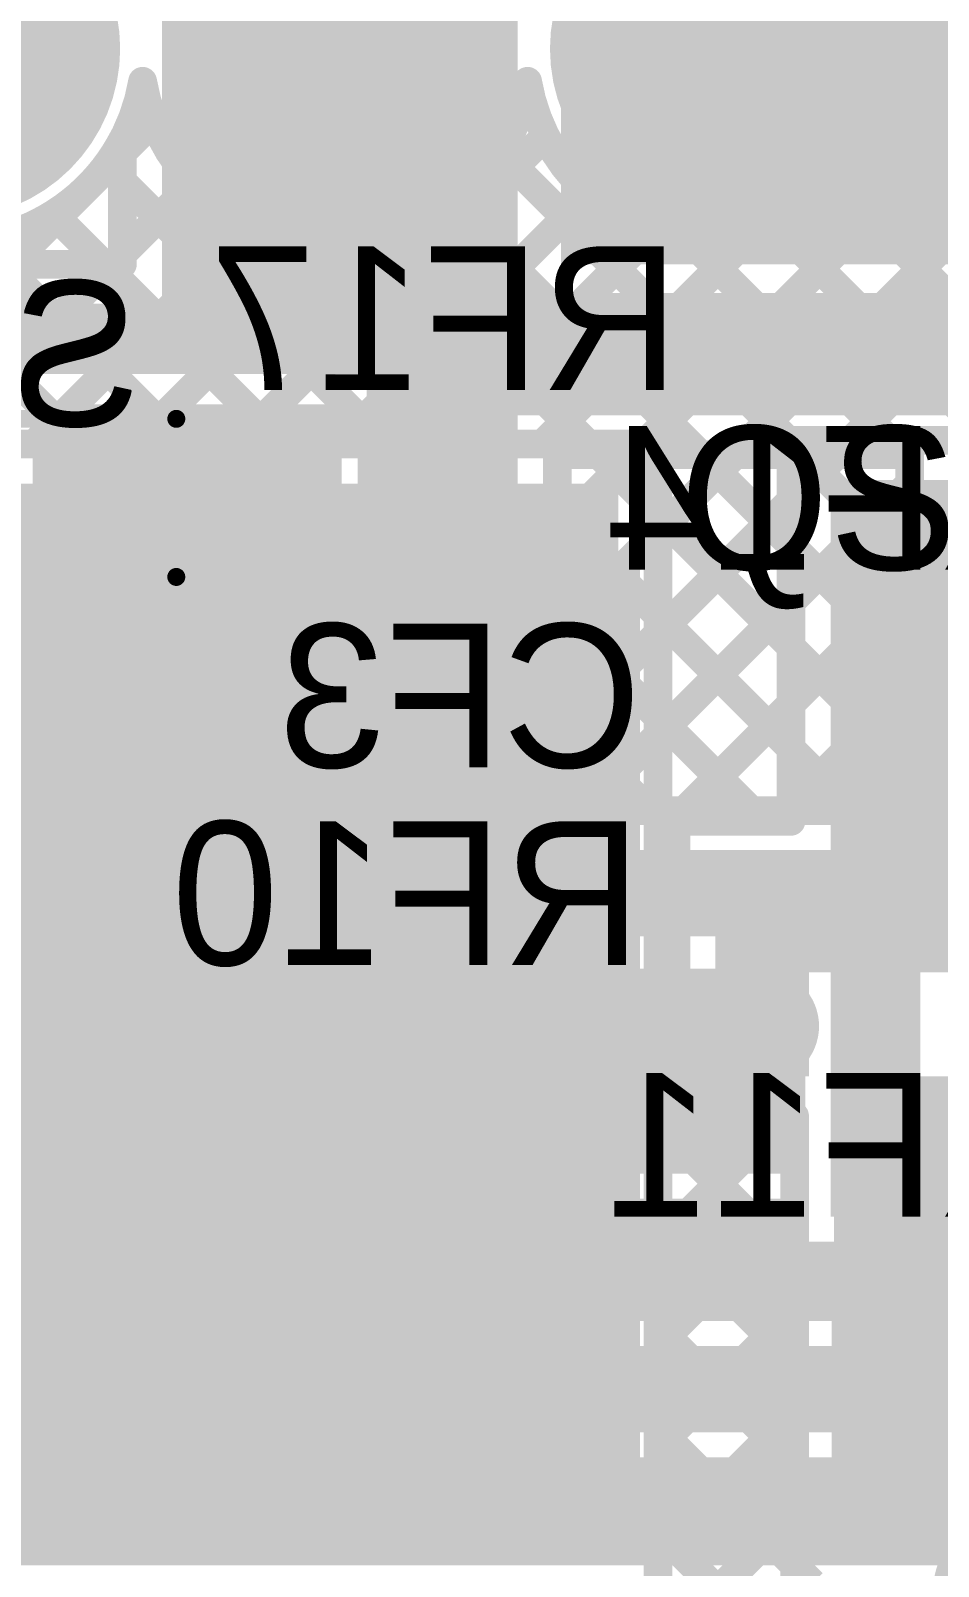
# Model space of a CAD drawing. Header units: millimetres. Extents: x 3.06 to 5.82, y 1.29 to 3.84.
# Drawn here: x 3.7545 to 4.007, y 1.8027 to 2.23 of the extents above; entities that cross this region are included whole.
import ezdxf

# ---------------------------------------------------------------- set-up
doc = ezdxf.new("R2010")
doc.units = ezdxf.units.MM
doc.header["$MEASUREMENT"] = 0
for name, color, linetype in [('BottomLayer', 5, 'Continuous'), ('BottomOverlay', 54, 'Continuous'), ('BottomPaste', 16, 'Continuous'), ('BottomSolder', 6, 'Continuous'), ('MultiLayer', 9, 'Continuous'), ('PadHoleLayer', 156, 'Continuous'), ('TopLayer', 1, 'Continuous'), ('TopOverlay', 2, 'Continuous'), ('TopPaste', 8, 'Continuous'), ('TopSolder', 216, 'Continuous'), ('ViaHoleLayer', 16, 'Continuous')]:
    doc.layers.add(name, color=color, linetype=linetype)

# ---------------------------------------------------------------- blocks, each defined once
blk = doc.blocks.new('750312723_16')
at = {"layer": 'BottomLayer', "const_width": 0.04331}
for points in [[(-0.02165, -0.21417, 1), (0.02165, -0.21417, 1)], [(-0.02165, -0.32126, 1), (0.02165, -0.32126, 1)], [(-0.02165, -0.42835, 1), (0.02165, -0.42835, 1)]]:
    blk.add_lwpolyline(points, format="xyb", close=True, dxfattribs=at)
at = {"layer": 'BottomSolder', "const_width": 0.04731}
for points in [[(-0.02365, -0.21417, 1), (0.02365, -0.21417, 1)], [(-0.02365, -0.32126, 1), (0.02365, -0.32126, 1)], [(-0.02365, -0.42835, 1), (0.02365, -0.42835, 1)]]:
    blk.add_lwpolyline(points, format="xyb", close=True, dxfattribs=at)
at = {"layer": 'MultiLayer', "const_width": 0.04331}
for points in [[(-0.02165, -0.21417, 1), (0.02165, -0.21417, 1)], [(-0.02165, -0.32126, 1), (0.02165, -0.32126, 1)], [(-0.02165, -0.42835, 1), (0.02165, -0.42835, 1)]]:
    blk.add_lwpolyline(points, format="xyb", close=True, dxfattribs=at)
at = {"layer": 'PadHoleLayer', "const_width": 0.02303}
for points in [[(-0.01152, -0.21417, 1), (0.01152, -0.21417, 1)], [(-0.01152, -0.32126, 1), (0.01152, -0.32126, 1)], [(-0.01152, -0.42835, 1), (0.01152, -0.42835, 1)]]:
    blk.add_lwpolyline(points, format="xyb", close=True, dxfattribs=at)
at = {"layer": 'TopLayer', "const_width": 0.04331}
for points in [[(-0.02165, -0.21417, 1), (0.02165, -0.21417, 1)], [(-0.02165, -0.32126, 1), (0.02165, -0.32126, 1)], [(-0.02165, -0.42835, 1), (0.02165, -0.42835, 1)]]:
    blk.add_lwpolyline(points, format="xyb", close=True, dxfattribs=at)
at = {"layer": 'TopOverlay', "const_width": 0.01}
for points in [[(-0.0855, 0.056), (-0.0855, -0.484)], [(-0.0855, -0.484), (0.6895, -0.484)]]:
    blk.add_lwpolyline(points, dxfattribs=at)
at = {"layer": 'TopOverlay', "const_width": 0.005}
blk.add_lwpolyline([(-0.088, -0.484, 1), (-0.083, -0.484, 1)], format="xyb", close=True, dxfattribs=at)
blk.add_lwpolyline([(-0.088, -0.484, 1), (-0.083, -0.484, 1)], format="xyb", close=True, dxfattribs=at)
at = {"layer": 'TopSolder', "const_width": 0.04731}
for points in [[(-0.02365, -0.21417, 1), (0.02365, -0.21417, 1)], [(-0.02365, -0.32126, 1), (0.02365, -0.32126, 1)], [(-0.02365, -0.42835, 1), (0.02365, -0.42835, 1)]]:
    blk.add_lwpolyline(points, format="xyb", close=True, dxfattribs=at)
blk = doc.blocks.new('S______B______B_17')
at = {"layer": 'BottomLayer'}
for points in [[(-0.045, 0.0175), (-0.045, -0.0175), (-0.015, 0.0175), (-0.015, -0.0175)], [(0.015, 0.0175), (0.015, -0.0175), (0.045, 0.0175), (0.045, -0.0175)]]:
    blk.add_solid(points, dxfattribs=at)
at = {"layer": 'BottomOverlay', "const_width": 0.005}
for points in [[(-0.05, -0.022), (-0.05, 0.022)], [(-0.05, 0.022), (0.05, 0.022)], [(0.05, -0.022), (0.05, 0.022)], [(-0.05, -0.022), (0.05, -0.022)]]:
    blk.add_lwpolyline(points, dxfattribs=at)
at = {"layer": 'BottomOverlay', "const_width": 0.0025}
for points in [[(-0.05125, 0.022, 1), (-0.04875, 0.022, 1)], [(-0.05125, 0.022, 1), (-0.04875, 0.022, 1)], [(0.04875, 0.022, 1), (0.05125, 0.022, 1)], [(0.04875, 0.022, 1), (0.05125, 0.022, 1)], [(-0.05125, -0.022, 1), (-0.04875, -0.022, 1)], [(-0.05125, -0.022, 1), (-0.04875, -0.022, 1)], [(0.04875, -0.022, 1), (0.05125, -0.022, 1)], [(0.04875, -0.022, 1), (0.05125, -0.022, 1)]]:
    blk.add_lwpolyline(points, format="xyb", close=True, dxfattribs=at)
at = {"layer": 'BottomPaste'}
for points in [[(-0.045, 0.0175), (-0.045, -0.0175), (-0.015, 0.0175), (-0.015, -0.0175)], [(0.015, 0.0175), (0.015, -0.0175), (0.045, 0.0175), (0.045, -0.0175)]]:
    blk.add_solid(points, dxfattribs=at)
at = {"layer": 'BottomSolder'}
for points in [[(-0.049, 0.0215), (-0.049, -0.0215), (-0.011, 0.0215), (-0.011, -0.0215)], [(0.011, 0.0215), (0.011, -0.0215), (0.049, 0.0215), (0.049, -0.0215)]]:
    blk.add_solid(points, dxfattribs=at)
at = {"layer": 'BottomOverlay', "text_generation_flag": 2}
blk.add_text('SBxx', height=0.04, dxfattribs=at).set_placement((0.04, 0.02043))
blk = doc.blocks.new('R__0402_B_21')
at = {"layer": 'BottomLayer'}
for points in [[(-0.0275, 0.0125), (-0.0275, -0.0125), (-0.0095, 0.0125), (-0.0095, -0.0125)], [(0.0095, 0.0125), (0.0095, -0.0125), (0.0275, 0.0125), (0.0275, -0.0125)]]:
    blk.add_solid(points, dxfattribs=at)
at = {"layer": 'BottomOverlay', "const_width": 0.01}
for points in [[(-0.034, 0.019), (0.034, 0.019)], [(-0.034, -0.019), (-0.034, 0.019)], [(0.034, -0.019), (0.034, 0.019)], [(-0.034, -0.019), (0.034, -0.019)]]:
    blk.add_lwpolyline(points, dxfattribs=at)
at = {"layer": 'BottomOverlay', "const_width": 0.005}
for points in [[(-0.0365, 0.019, 1), (-0.0315, 0.019, 1)], [(-0.0365, 0.019, 1), (-0.0315, 0.019, 1)], [(0.0315, 0.019, 1), (0.0365, 0.019, 1)], [(0.0315, 0.019, 1), (0.0365, 0.019, 1)], [(-0.0365, -0.019, 1), (-0.0315, -0.019, 1)], [(-0.0365, -0.019, 1), (-0.0315, -0.019, 1)], [(0.0315, -0.019, 1), (0.0365, -0.019, 1)], [(0.0315, -0.019, 1), (0.0365, -0.019, 1)]]:
    blk.add_lwpolyline(points, format="xyb", close=True, dxfattribs=at)
at = {"layer": 'BottomPaste'}
for points in [[(-0.0275, 0.0125), (-0.0275, -0.0125), (-0.0095, 0.0125), (-0.0095, -0.0125)], [(0.0095, 0.0125), (0.0095, -0.0125), (0.0275, 0.0125), (0.0275, -0.0125)]]:
    blk.add_solid(points, dxfattribs=at)
at = {"layer": 'BottomSolder'}
for points in [[(-0.0315, 0.0165), (-0.0315, -0.0165), (-0.0055, 0.0165), (-0.0055, -0.0165)], [(0.0055, 0.0165), (0.0055, -0.0165), (0.0315, 0.0165), (0.0315, -0.0165)]]:
    blk.add_solid(points, dxfattribs=at)
blk = doc.blocks.new('R__0402_B_28')
at = {"layer": 'BottomLayer'}
for points in [[(-0.0275, 0.0125), (-0.0275, -0.0125), (-0.0095, 0.0125), (-0.0095, -0.0125)], [(0.0095, 0.0125), (0.0095, -0.0125), (0.0275, 0.0125), (0.0275, -0.0125)]]:
    blk.add_solid(points, dxfattribs=at)
at = {"layer": 'BottomOverlay', "const_width": 0.01}
for points in [[(0.034, 0.019), (-0.034, 0.019)], [(-0.034, 0.019), (-0.034, -0.019)], [(0.034, 0.019), (0.034, -0.019)], [(0.034, -0.019), (-0.034, -0.019)]]:
    blk.add_lwpolyline(points, dxfattribs=at)
at = {"layer": 'BottomOverlay', "const_width": 0.005}
for points in [[(-0.0365, 0.019, 1), (-0.0315, 0.019, 1)], [(-0.0365, 0.019, 1), (-0.0315, 0.019, 1)], [(0.0315, 0.019, 1), (0.0365, 0.019, 1)], [(0.0315, 0.019, 1), (0.0365, 0.019, 1)], [(-0.0365, -0.019, 1), (-0.0315, -0.019, 1)], [(-0.0365, -0.019, 1), (-0.0315, -0.019, 1)], [(0.0315, -0.019, 1), (0.0365, -0.019, 1)], [(0.0315, -0.019, 1), (0.0365, -0.019, 1)]]:
    blk.add_lwpolyline(points, format="xyb", close=True, dxfattribs=at)
at = {"layer": 'BottomPaste'}
for points in [[(-0.0275, 0.0125), (-0.0275, -0.0125), (-0.0095, 0.0125), (-0.0095, -0.0125)], [(0.0095, 0.0125), (0.0095, -0.0125), (0.0275, 0.0125), (0.0275, -0.0125)]]:
    blk.add_solid(points, dxfattribs=at)
at = {"layer": 'BottomSolder'}
for points in [[(-0.0315, 0.0165), (-0.0315, -0.0165), (-0.0055, 0.0165), (-0.0055, -0.0165)], [(0.0055, 0.0165), (0.0055, -0.0165), (0.0315, 0.0165), (0.0315, -0.0165)]]:
    blk.add_solid(points, dxfattribs=at)
blk = doc.blocks.new('STD2HNK60Z_59')
at = {"layer": 'TopLayer'}
for points in [[(-0.12402, 0.03543), (0.12402, 0.03543), (-0.12402, 0.29134), (0.12402, 0.29134)], [(-0.11953, -0.22047), (-0.06047, -0.22047), (-0.11953, -0.1063), (-0.06047, -0.1063)], [(0.06047, -0.22047), (0.11953, -0.22047), (0.06047, -0.1063), (0.11953, -0.1063)]]:
    blk.add_solid(points, dxfattribs=at)
at = {"layer": 'TopOverlay', "const_width": 0.01}
for points in [[(-0.136, 0.231), (-0.137, -0.044)], [(0.135, 0.231), (0.135, -0.044)], [(-0.137, -0.044), (0.135, -0.044)]]:
    blk.add_lwpolyline(points, dxfattribs=at)
at = {"layer": 'TopOverlay'}
for points, const_width in [([(-0.1395, -0.044, 1), (-0.1345, -0.044, 1)], 0.005), ([(-0.1395, -0.044, 1), (-0.1345, -0.044, 1)], 0.005), ([(0.1325, -0.044, 1), (0.1375, -0.044, 1)], 0.005), ([(0.1325, -0.044, 1), (0.1375, -0.044, 1)], 0.005), ([(-0.13837, -0.151, 1), (-0.15963, -0.151, 1)], 0.01969)]:
    blk.add_lwpolyline(points, format="xyb", close=True, dxfattribs=dict(at, const_width=const_width))
at = {"layer": 'TopPaste'}
for points in [[(-0.12402, 0.03543), (0.12402, 0.03543), (-0.12402, 0.29134), (0.12402, 0.29134)], [(-0.11953, -0.22047), (-0.06047, -0.22047), (-0.11953, -0.1063), (-0.06047, -0.1063)], [(0.06047, -0.22047), (0.11953, -0.22047), (0.06047, -0.1063), (0.11953, -0.1063)]]:
    blk.add_solid(points, dxfattribs=at)
at = {"layer": 'TopSolder'}
for points in [[(-0.12802, 0.03143), (0.12802, 0.03143), (-0.12802, 0.29534), (0.12802, 0.29534)], [(-0.12353, -0.22447), (-0.05647, -0.22447), (-0.12353, -0.1023), (-0.05647, -0.1023)], [(0.05647, -0.22447), (0.12353, -0.22447), (0.05647, -0.1023), (0.12353, -0.1023)]]:
    blk.add_solid(points, dxfattribs=at)
blk = doc.blocks.new('C__0603_B_87')
at = {"layer": 'BottomLayer'}
for points in [[(-0.045, 0.0175), (-0.045, -0.0175), (-0.015, 0.0175), (-0.015, -0.0175)], [(0.015, 0.0175), (0.015, -0.0175), (0.045, 0.0175), (0.045, -0.0175)]]:
    blk.add_solid(points, dxfattribs=at)
at = {"layer": 'BottomOverlay', "const_width": 0.01}
for points in [[(0.052, 0.024), (-0.052, 0.024)], [(-0.052, 0.024), (-0.052, -0.024)], [(0.052, 0.024), (0.052, -0.024)], [(0.052, -0.024), (-0.052, -0.024)]]:
    blk.add_lwpolyline(points, dxfattribs=at)
at = {"layer": 'BottomOverlay', "const_width": 0.005}
for points in [[(-0.0545, 0.024, 1), (-0.0495, 0.024, 1)], [(-0.0545, 0.024, 1), (-0.0495, 0.024, 1)], [(0.0495, 0.024, 1), (0.0545, 0.024, 1)], [(0.0495, 0.024, 1), (0.0545, 0.024, 1)], [(-0.0545, -0.024, 1), (-0.0495, -0.024, 1)], [(-0.0545, -0.024, 1), (-0.0495, -0.024, 1)], [(0.0495, -0.024, 1), (0.0545, -0.024, 1)], [(0.0495, -0.024, 1), (0.0545, -0.024, 1)]]:
    blk.add_lwpolyline(points, format="xyb", close=True, dxfattribs=at)
at = {"layer": 'BottomPaste'}
for points in [[(-0.045, 0.0175), (-0.045, -0.0175), (-0.015, 0.0175), (-0.015, -0.0175)], [(0.015, 0.0175), (0.015, -0.0175), (0.045, 0.0175), (0.045, -0.0175)]]:
    blk.add_solid(points, dxfattribs=at)
at = {"layer": 'BottomSolder'}
for points in [[(-0.049, 0.0215), (-0.049, -0.0215), (-0.011, 0.0215), (-0.011, -0.0215)], [(0.011, 0.0215), (0.011, -0.0215), (0.049, 0.0215), (0.049, -0.0215)]]:
    blk.add_solid(points, dxfattribs=at)

msp = doc.modelspace()

# ---------------------------------------------------------------- linework, layer by layer
at = {"layer": 'BottomLayer', "const_width": 0.008}
msp.add_lwpolyline([(3.78, 2.19943, -0.55539), (3.688, 2.19329)], format="xyb", dxfattribs=at)
at = {"layer": 'BottomLayer'}
for points, const_width in [([(3.78, 2.165), (3.78, 2.19943)], 0.008), ([(3.74892, 2.165), (3.78, 2.19608)], 0.008), ([(3.77555, 2.19244), (3.78, 2.18798)], 0.008), ([(3.7608, 2.1789), (3.7747, 2.165)], 0.008), ([(3.7772, 2.165), (3.78, 2.1678)], 0.008), ([(3.688, 2.165), (3.78, 2.165)], 0.008), ([(3.901, 2.083), (3.901, 2.112)], 0.008), ([(3.901, 2.03424), (3.97876, 2.112)], 0.008), ([(3.901, 2.06252), (3.95048, 2.112)], 0.008), ([(3.901, 2.112), (3.999, 2.112)], 0.008), ([(3.901, 2.09081), (3.92219, 2.112)], 0.008), ([(3.91255, 2.112), (4.01155, 2.013)], 0.008), ([(3.94084, 2.112), (4.06484, 1.988)], 0.008), ([(3.96912, 2.112), (3.999, 2.08212)], 0.008), ([(3.999, 2.069), (3.999, 2.112)], 0.008), ([(3.90805, 2.013), (3.999, 2.10395)], 0.008), ([(3.901, 2.09527), (3.98327, 2.013)], 0.008), ([(3.901, 2.055), (3.901, 2.083)], 0.008), ([(3.901, 2.055), (3.901, 2.083)], 0.008), ([(3.93633, 2.013), (3.999, 2.07567)], 0.008), ([(3.96461, 2.013), (4.02061, 2.069)], 0.008), ([(3.9929, 2.013), (4.0489, 2.069)], 0.008), ([(3.999, 2.069), (4.099, 2.069)], 0.008), ([(3.901, 2.06698), (3.95498, 2.013)], 0.008), ([(3.901, 2.013), (3.901, 2.055)], 0.008), ([(3.901, 2.0387), (3.9267, 2.013)], 0.008), ([(3.901, 2.013), (3.966, 2.013)], 0.008), ([(3.966, 2.013), (4.013, 2.013)], 0.008), ([(3.966, 2.013), (4.013, 2.013)], 0.008), ([(3.958, 1.953), (3.962, 1.953)], 0.01), ([(3.962, 1.953), (3.963, 1.952)], 0.01)]:
    msp.add_lwpolyline(points, dxfattribs=dict(at, const_width=const_width))
for points, const_width in [([(3.778, 2.19943, 1), (3.782, 2.19943, 1)], 0.004), ([(3.778, 2.19943, 1), (3.782, 2.19943, 1)], 0.004), ([(3.77355, 2.19244, 1), (3.77755, 2.19244, 1)], 0.004), ([(3.778, 2.19608, 1), (3.782, 2.19608, 1)], 0.004), ([(3.778, 2.18798, 1), (3.782, 2.18798, 1)], 0.004), ([(3.7588, 2.1789, 1), (3.7628, 2.1789, 1)], 0.004), ([(3.778, 2.1678, 1), (3.782, 2.1678, 1)], 0.004), ([(3.7727, 2.165, 1), (3.7767, 2.165, 1)], 0.004), ([(3.7752, 2.165, 1), (3.7792, 2.165, 1)], 0.004), ([(3.778, 2.165, 1), (3.782, 2.165, 1)], 0.004), ([(3.778, 2.165, 1), (3.782, 2.165, 1)], 0.004), ([(3.899, 2.112, 1), (3.903, 2.112, 1)], 0.004), ([(3.899, 2.112, 1), (3.903, 2.112, 1)], 0.004), ([(3.91055, 2.112, 1), (3.91455, 2.112, 1)], 0.004), ([(3.92019, 2.112, 1), (3.92419, 2.112, 1)], 0.004), ([(3.93884, 2.112, 1), (3.94284, 2.112, 1)], 0.004), ([(3.94848, 2.112, 1), (3.95248, 2.112, 1)], 0.004), ([(3.96712, 2.112, 1), (3.97112, 2.112, 1)], 0.004), ([(3.97676, 2.112, 1), (3.98076, 2.112, 1)], 0.004), ([(3.997, 2.112, 1), (4.001, 2.112, 1)], 0.004), ([(3.997, 2.112, 1), (4.001, 2.112, 1)], 0.004), ([(3.997, 2.10395, 1), (4.001, 2.10395, 1)], 0.004), ([(3.899, 2.09527, 1), (3.903, 2.09527, 1)], 0.004), ([(3.899, 2.09081, 1), (3.903, 2.09081, 1)], 0.004), ([(3.899, 2.083, 1), (3.903, 2.083, 1)], 0.004), ([(3.899, 2.083, 1), (3.903, 2.083, 1)], 0.004), ([(3.899, 2.083, 1), (3.903, 2.083, 1)], 0.004), ([(3.997, 2.08212, 1), (4.001, 2.08212, 1)], 0.004), ([(3.997, 2.07567, 1), (4.001, 2.07567, 1)], 0.004), ([(3.997, 2.069, 1), (4.001, 2.069, 1)], 0.004), ([(3.997, 2.069, 1), (4.001, 2.069, 1)], 0.004), ([(3.899, 2.06698, 1), (3.903, 2.06698, 1)], 0.004), ([(3.899, 2.06252, 1), (3.903, 2.06252, 1)], 0.004), ([(3.899, 2.055, 1), (3.903, 2.055, 1)], 0.004), ([(3.899, 2.055, 1), (3.903, 2.055, 1)], 0.004), ([(3.899, 2.055, 1), (3.903, 2.055, 1)], 0.004), ([(3.899, 2.0387, 1), (3.903, 2.0387, 1)], 0.004), ([(3.899, 2.03424, 1), (3.903, 2.03424, 1)], 0.004), ([(3.899, 2.013, 1), (3.903, 2.013, 1)], 0.004), ([(3.899, 2.013, 1), (3.903, 2.013, 1)], 0.004), ([(3.90605, 2.013, 1), (3.91005, 2.013, 1)], 0.004), ([(3.9247, 2.013, 1), (3.9287, 2.013, 1)], 0.004), ([(3.93433, 2.013, 1), (3.93833, 2.013, 1)], 0.004), ([(3.95298, 2.013, 1), (3.95698, 2.013, 1)], 0.004), ([(3.96261, 2.013, 1), (3.96661, 2.013, 1)], 0.004), ([(3.964, 2.013, 1), (3.968, 2.013, 1)], 0.004), ([(3.964, 2.013, 1), (3.968, 2.013, 1)], 0.004), ([(3.964, 2.013, 1), (3.968, 2.013, 1)], 0.004), ([(3.98127, 2.013, 1), (3.98527, 2.013, 1)], 0.004), ([(3.9909, 2.013, 1), (3.9949, 2.013, 1)], 0.004), ([(3.95209, 1.953, 1), (3.96391, 1.953, 1)], 0.01181), ([(3.9555, 1.953, 1), (3.9605, 1.953, 1)], 0.005), ([(3.9595, 1.953, 1), (3.9645, 1.953, 1)], 0.005), ([(3.9595, 1.953, 1), (3.9645, 1.953, 1)], 0.005), ([(3.9605, 1.952, 1), (3.9655, 1.952, 1)], 0.005)]:
    msp.add_lwpolyline(points, format="xyb", close=True, dxfattribs=dict(at, const_width=const_width))
for points in [[(3.791, 2.137), (3.89, 2.137), (3.791, 2.269), (3.89, 2.269)], [(3.902, 2.165), (4.183, 2.165), (3.902, 2.268), (4.183, 2.268)], [(3.571, 2.137), (3.805, 2.137), (3.571, 2.154), (3.805, 2.154)], [(3.875, 2.123), (4.144, 2.123), (3.875, 2.157), (4.144, 2.157)], [(3.848, 2.066), (3.89, 2.066), (3.848, 2.151), (3.89, 2.151)], [(3.755, 2.079), (3.841, 2.079), (3.755, 2.126), (3.841, 2.126)], [(3.755, 2.01), (3.89, 2.01), (3.755, 2.072), (3.89, 2.072)], [(3.741, 1.978), (4.002, 1.978), (3.741, 2.002), (4.002, 2.002)], [(3.977, 1.9), (4.002, 1.9), (3.977, 2.002), (4.002, 2.002)], [(3.741, 1.922), (3.97, 1.922), (3.741, 1.969), (3.97, 1.969)], [(3.978, 1.9), (4.102, 1.9), (3.978, 1.934), (4.102, 1.934)], [(3.46, 1.926), (3.46, 1.912), (3.969, 1.926), (3.969, 1.912)], [(3.46, 1.876), (3.97, 1.876), (3.46, 1.905), (3.97, 1.905)], [(3.413, 1.871), (4.183, 1.871), (3.413, 1.893), (4.183, 1.893)], [(3.477, 1.84), (4.21, 1.84), (3.477, 1.864), (4.21, 1.864)], [(3.437, 1.803), (4.244, 1.803), (3.437, 1.833), (4.244, 1.833)]]:
    msp.add_solid(points, dxfattribs=at)
at = {"layer": 'BottomSolder', "const_width": 0.01581}
msp.add_lwpolyline([(3.95009, 1.953, 1), (3.96591, 1.953, 1)], format="xyb", close=True, dxfattribs=at)
at = {"layer": 'MultiLayer', "const_width": 0.01181}
msp.add_lwpolyline([(3.95209, 1.953, 1), (3.96391, 1.953, 1)], format="xyb", close=True, dxfattribs=at)
at = {"layer": 'TopLayer', "const_width": 0.008}
for points in [[(4.00014, 2.21823), (4.38, 2.59809)], [(3.92519, 2.115), (4.38, 2.56981)], [(3.929, 2.09052), (4.38, 2.54152)], [(3.98276, 2.116), (4.38, 2.51324)], [(4.00049, 2.22205), (4.10654, 2.116)], [(3.7847, 2.21156), (3.78728, 2.20899)], [(3.69892, 2.115), (3.78875, 2.20483)], [(3.81206, 2.115), (3.89771, 2.20066)], [(3.9944, 2.19986), (4.07826, 2.116)], [(3.77555, 2.19244), (3.85298, 2.115)], [(3.8851, 2.19602), (3.966, 2.11512)], [(3.7272, 2.115), (3.7998, 2.1876)], [(3.84034, 2.115), (3.90995, 2.18461)], [(3.98193, 2.18405), (4.04997, 2.116)], [(3.87148, 2.18135), (3.966, 2.08684)], [(3.70546, 2.17767), (3.76813, 2.115)], [(3.75549, 2.115), (3.81625, 2.17577)], [(3.7608, 2.1789), (3.8247, 2.115)], [(3.74012, 2.17129), (3.79641, 2.115)], [(3.82316, 2.17311), (3.88127, 2.115)], [(3.85226, 2.17229), (3.90955, 2.115)], [(3.86862, 2.115), (3.92762, 2.17399)], [(3.86862, 2.115), (3.92762, 2.17399)], [(3.89691, 2.115), (3.95302, 2.17112)], [(3.93809, 2.17131), (3.9934, 2.116)], [(3.96401, 2.17368), (4.02169, 2.116)], [(3.78377, 2.115), (3.83947, 2.17069)], [(3.966, 2.116), (4.02509, 2.116)], [(3.966, 2.01), (3.966, 2.116)], [(3.69, 2.115), (3.929, 2.115)], [(3.929, 1.797), (3.929, 2.115)], [(3.929, 2.06224), (3.966, 2.09924)], [(3.929, 2.09555), (3.966, 2.05855)], [(3.929, 2.03395), (3.966, 2.07095)], [(3.929, 2.06727), (3.966, 2.03027)], [(3.929, 2.00567), (3.966, 2.04267)], [(3.929, 2.03898), (3.95798, 2.01)], [(3.96161, 2.01), (3.966, 2.01439)], [(3.929, 2.0107), (3.934, 2.0057)], [(3.934, 1.957), (3.934, 2.01)], [(3.934, 2.01), (3.966, 2.01)], [(3.934, 2.01), (3.966, 2.01)], [(3.934, 1.957), (3.934, 2.01)], [(3.929, 1.98241), (3.934, 1.97741)], [(3.929, 1.97739), (3.934, 1.98239)], [(3.929, 1.95413), (3.934, 1.94913)], [(3.929, 1.9491), (3.934, 1.9541)], [(3.934, 1.928), (3.934, 1.957)], [(3.929, 1.89253), (3.96447, 1.928)], [(3.929, 1.92082), (3.93618, 1.928)], [(3.934, 1.928), (3.967, 1.928)], [(3.95513, 1.928), (3.967, 1.91613)], [(3.967, 1.798), (3.967, 1.928)], [(3.929, 1.92585), (3.967, 1.88785)], [(3.929, 1.86425), (3.967, 1.90225)], [(3.929, 1.89756), (3.967, 1.85956)], [(3.929, 1.83596), (3.967, 1.87396)], [(3.929, 1.86928), (3.967, 1.83128)], [(3.929, 1.80768), (3.967, 1.84568)], [(3.929, 1.84099), (3.967, 1.80299)], [(3.8946, 1.745), (3.967, 1.8174)], [(3.929, 1.81271), (4.158, 1.58371)], [(3.967, 1.80299), (3.97199, 1.798)]]:
    msp.add_lwpolyline(points, dxfattribs=at)
for points in [[(3.89272, 2.23408, -0.91938), (4.00057, 2.225)], [(4.00057, 2.225, -0.91938), (3.89272, 2.21592)], [(3.78563, 2.21592, -0.644344), (3.69, 2.19068)], [(3.89272, 2.21592, -0.844755), (3.78563, 2.21592)]]:
    msp.add_lwpolyline(points, format="xyb", dxfattribs=at)
at = {"layer": 'TopLayer'}
for points, const_width in [([(3.99857, 2.225, 1), (4.00257, 2.225, 1)], 0.004), ([(3.99857, 2.225, 1), (4.00257, 2.225, 1)], 0.004), ([(3.99814, 2.21823, 1), (4.00214, 2.21823, 1)], 0.004), ([(3.99849, 2.22205, 1), (4.00249, 2.22205, 1)], 0.004), ([(3.78363, 2.21592, 1), (3.78763, 2.21592, 1)], 0.004), ([(3.78363, 2.21592, 1), (3.78763, 2.21592, 1)], 0.004), ([(3.89072, 2.21592, 1), (3.89472, 2.21592, 1)], 0.004), ([(3.89072, 2.21592, 1), (3.89472, 2.21592, 1)], 0.004), ([(3.7827, 2.21156, 1), (3.7867, 2.21156, 1)], 0.004), ([(3.78528, 2.20899, 1), (3.78928, 2.20899, 1)], 0.004), ([(3.78675, 2.20483, 1), (3.79075, 2.20483, 1)], 0.004), ([(3.89571, 2.20066, 1), (3.89971, 2.20066, 1)], 0.004), ([(3.9924, 2.19986, 1), (3.9964, 2.19986, 1)], 0.004), ([(3.77355, 2.19244, 1), (3.77755, 2.19244, 1)], 0.004), ([(3.8831, 2.19602, 1), (3.8871, 2.19602, 1)], 0.004), ([(3.7978, 2.1876, 1), (3.8018, 2.1876, 1)], 0.004), ([(3.90795, 2.18461, 1), (3.91195, 2.18461, 1)], 0.004), ([(3.97993, 2.18405, 1), (3.98393, 2.18405, 1)], 0.004), ([(3.86948, 2.18135, 1), (3.87348, 2.18135, 1)], 0.004), ([(3.7588, 2.1789, 1), (3.7628, 2.1789, 1)], 0.004), ([(3.81425, 2.17577, 1), (3.81825, 2.17577, 1)], 0.004), ([(3.82116, 2.17311, 1), (3.82516, 2.17311, 1)], 0.004), ([(3.85026, 2.17229, 1), (3.85426, 2.17229, 1)], 0.004), ([(3.92562, 2.17399, 1), (3.92962, 2.17399, 1)], 0.004), ([(3.92562, 2.17399, 1), (3.92962, 2.17399, 1)], 0.004), ([(3.93609, 2.17131, 1), (3.94009, 2.17131, 1)], 0.004), ([(3.95103, 2.17112, 1), (3.95503, 2.17112, 1)], 0.004), ([(3.96201, 2.17368, 1), (3.96601, 2.17368, 1)], 0.004), ([(3.83747, 2.17069, 1), (3.84147, 2.17069, 1)], 0.004), ([(3.964, 2.116, 1), (3.968, 2.116, 1)], 0.004), ([(3.964, 2.116, 1), (3.968, 2.116, 1)], 0.004), ([(3.98076, 2.116, 1), (3.98476, 2.116, 1)], 0.004), ([(3.9914, 2.116, 1), (3.9954, 2.116, 1)], 0.004), ([(3.75349, 2.115, 1), (3.75749, 2.115, 1)], 0.004), ([(3.76613, 2.115, 1), (3.77013, 2.115, 1)], 0.004), ([(3.78177, 2.115, 1), (3.78577, 2.115, 1)], 0.004), ([(3.79441, 2.115, 1), (3.79841, 2.115, 1)], 0.004), ([(3.81006, 2.115, 1), (3.81406, 2.115, 1)], 0.004), ([(3.8227, 2.115, 1), (3.8267, 2.115, 1)], 0.004), ([(3.83834, 2.115, 1), (3.84234, 2.115, 1)], 0.004), ([(3.85098, 2.115, 1), (3.85498, 2.115, 1)], 0.004), ([(3.86662, 2.115, 1), (3.87062, 2.115, 1)], 0.004), ([(3.86662, 2.115, 1), (3.87062, 2.115, 1)], 0.004), ([(3.87927, 2.115, 1), (3.88327, 2.115, 1)], 0.004), ([(3.89491, 2.115, 1), (3.89891, 2.115, 1)], 0.004), ([(3.90755, 2.115, 1), (3.91155, 2.115, 1)], 0.004), ([(3.92319, 2.115, 1), (3.92719, 2.115, 1)], 0.004), ([(3.927, 2.115, 1), (3.931, 2.115, 1)], 0.004), ([(3.927, 2.115, 1), (3.931, 2.115, 1)], 0.004), ([(3.964, 2.11512, 1), (3.968, 2.11512, 1)], 0.004), ([(3.964, 2.09924, 1), (3.968, 2.09924, 1)], 0.004), ([(3.927, 2.09555, 1), (3.931, 2.09555, 1)], 0.004), ([(3.927, 2.09052, 1), (3.931, 2.09052, 1)], 0.004), ([(3.964, 2.08684, 1), (3.968, 2.08684, 1)], 0.004), ([(3.964, 2.07095, 1), (3.968, 2.07095, 1)], 0.004), ([(3.927, 2.06727, 1), (3.931, 2.06727, 1)], 0.004), ([(3.927, 2.06224, 1), (3.931, 2.06224, 1)], 0.004), ([(3.964, 2.05855, 1), (3.968, 2.05855, 1)], 0.004), ([(3.927, 2.03898, 1), (3.931, 2.03898, 1)], 0.004), ([(3.964, 2.04267, 1), (3.968, 2.04267, 1)], 0.004), ([(3.927, 2.03395, 1), (3.931, 2.03395, 1)], 0.004), ([(3.964, 2.03027, 1), (3.968, 2.03027, 1)], 0.004), ([(3.964, 2.01439, 1), (3.968, 2.01439, 1)], 0.004), ([(3.927, 2.0107, 1), (3.931, 2.0107, 1)], 0.004), ([(3.932, 2.01, 1), (3.936, 2.01, 1)], 0.004), ([(3.932, 2.01, 1), (3.936, 2.01, 1)], 0.004), ([(3.932, 2.01, 1), (3.936, 2.01, 1)], 0.004), ([(3.932, 2.01, 1), (3.936, 2.01, 1)], 0.004), ([(3.95598, 2.01, 1), (3.95998, 2.01, 1)], 0.004), ([(3.95961, 2.01, 1), (3.96361, 2.01, 1)], 0.004), ([(3.964, 2.01, 1), (3.968, 2.01, 1)], 0.004), ([(3.964, 2.01, 1), (3.968, 2.01, 1)], 0.004), ([(3.964, 2.01, 1), (3.968, 2.01, 1)], 0.004), ([(3.927, 2.00567, 1), (3.931, 2.00567, 1)], 0.004), ([(3.932, 2.0057, 1), (3.936, 2.0057, 1)], 0.004), ([(3.927, 1.98241, 1), (3.931, 1.98241, 1)], 0.004), ([(3.932, 1.98239, 1), (3.936, 1.98239, 1)], 0.004), ([(3.927, 1.97739, 1), (3.931, 1.97739, 1)], 0.004), ([(3.932, 1.97741, 1), (3.936, 1.97741, 1)], 0.004), ([(3.95209, 1.953, 1), (3.96391, 1.953, 1)], 0.01181), ([(3.927, 1.95413, 1), (3.931, 1.95413, 1)], 0.004), ([(3.932, 1.957, 1), (3.936, 1.957, 1)], 0.004), ([(3.932, 1.957, 1), (3.936, 1.957, 1)], 0.004), ([(3.932, 1.957, 1), (3.936, 1.957, 1)], 0.004), ([(3.932, 1.9541, 1), (3.936, 1.9541, 1)], 0.004), ([(3.927, 1.9491, 1), (3.931, 1.9491, 1)], 0.004), ([(3.932, 1.94913, 1), (3.936, 1.94913, 1)], 0.004), ([(3.932, 1.928, 1), (3.936, 1.928, 1)], 0.004), ([(3.932, 1.928, 1), (3.936, 1.928, 1)], 0.004), ([(3.93418, 1.928, 1), (3.93818, 1.928, 1)], 0.004), ([(3.95313, 1.928, 1), (3.95713, 1.928, 1)], 0.004), ([(3.96247, 1.928, 1), (3.96647, 1.928, 1)], 0.004), ([(3.965, 1.928, 1), (3.969, 1.928, 1)], 0.004), ([(3.965, 1.928, 1), (3.969, 1.928, 1)], 0.004), ([(3.927, 1.92585, 1), (3.931, 1.92585, 1)], 0.004), ([(3.927, 1.92082, 1), (3.931, 1.92082, 1)], 0.004), ([(3.965, 1.91613, 1), (3.969, 1.91613, 1)], 0.004), ([(3.965, 1.90225, 1), (3.969, 1.90225, 1)], 0.004), ([(3.927, 1.89756, 1), (3.931, 1.89756, 1)], 0.004), ([(3.927, 1.89253, 1), (3.931, 1.89253, 1)], 0.004), ([(3.965, 1.88785, 1), (3.969, 1.88785, 1)], 0.004), ([(3.965, 1.87396, 1), (3.969, 1.87396, 1)], 0.004), ([(3.927, 1.86928, 1), (3.931, 1.86928, 1)], 0.004), ([(3.927, 1.86425, 1), (3.931, 1.86425, 1)], 0.004), ([(3.965, 1.85956, 1), (3.969, 1.85956, 1)], 0.004), ([(3.965, 1.84568, 1), (3.969, 1.84568, 1)], 0.004), ([(3.927, 1.84099, 1), (3.931, 1.84099, 1)], 0.004), ([(3.927, 1.83596, 1), (3.931, 1.83596, 1)], 0.004), ([(3.965, 1.83128, 1), (3.969, 1.83128, 1)], 0.004), ([(3.965, 1.8174, 1), (3.969, 1.8174, 1)], 0.004), ([(3.927, 1.81271, 1), (3.931, 1.81271, 1)], 0.004), ([(3.927, 1.80768, 1), (3.931, 1.80768, 1)], 0.004), ([(3.965, 1.80299, 1), (3.969, 1.80299, 1)], 0.004), ([(3.965, 1.80299, 1), (3.969, 1.80299, 1)], 0.004)]:
    msp.add_lwpolyline(points, format="xyb", close=True, dxfattribs=dict(at, const_width=const_width))
for points in [[(3.646, 1.808), (3.918, 1.808), (3.646, 2.104), (3.918, 2.104)], [(3.977, 1.968), (4.103, 1.968), (3.977, 2.105), (4.103, 2.105)], [(3.945, 1.968), (3.989, 1.968), (3.945, 1.999), (3.989, 1.999)], [(3.945, 1.939), (3.971, 1.939), (3.945, 1.999), (3.971, 1.999)], [(3.978, 1.809), (4.102, 1.809), (3.978, 1.939), (4.102, 1.939)]]:
    msp.add_solid(points, dxfattribs=at)
at = {"layer": 'TopSolder', "const_width": 0.01581}
msp.add_lwpolyline([(3.95009, 1.953, 1), (3.96591, 1.953, 1)], format="xyb", close=True, dxfattribs=at)
at = {"layer": 'ViaHoleLayer', "const_width": 0.00787}
msp.add_lwpolyline([(3.95406, 1.953, 1), (3.96194, 1.953, 1)], format="xyb", close=True, dxfattribs=at)

# ---------------------------------------------------------------- block references
for name, p, rotation in [('750312723_16', (3.51791, 2.225), 90), ('R__0402_B_21', (3.84, 2.1), 360), ('STD2HNK60Z_59', (3.875, 1.945), 90), ('C__0603_B_87', (3.7495, 2.045), 180), ('R__0402_B_28', (3.7315, 1.99), 180)]:
    msp.add_blockref(name, p, dxfattribs=dict(rotation=rotation))
msp.add_blockref('S______B______B_17', (3.745, 2.1))

# ---------------------------------------------------------------- texts
at = {"layer": 'BottomOverlay', "text_generation_flag": 2}
for s, p in [('RF17', (3.935, 2.13)), ('SBxx', (3.785, 2.12)), ('RF14', (4.045, 2.08)), ('CF3', (3.9245, 2.025)), ('RF10', (3.9245, 1.97)), ('RF11', (4.045, 1.9))]:
    msp.add_text(s, height=0.04, dxfattribs=at).set_placement(p)
at = {"layer": 'TopOverlay'}
msp.add_text('QS1', height=0.04, dxfattribs=at).set_placement((3.935, 2.08))

doc.saveas('drawing.dxf')
